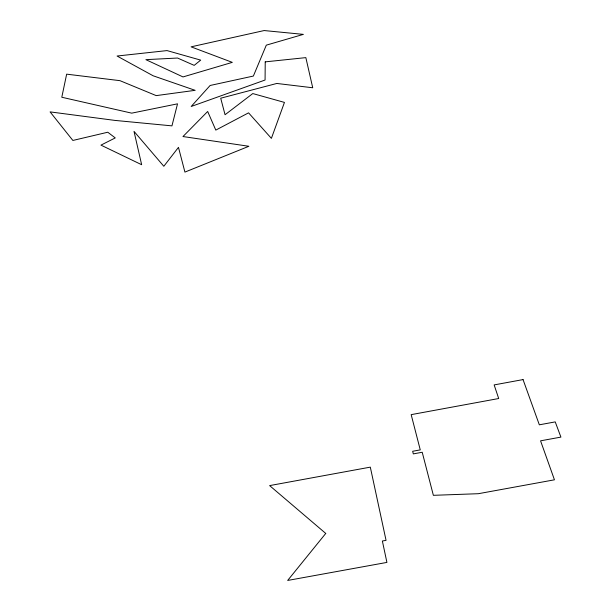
<?xml version="1.0" encoding="UTF-8"?>
<svg xmlns="http://www.w3.org/2000/svg" width="611" height="611" viewBox="0 0 611 611"><rect width="100%" height="100%" fill="white"/><g stroke="black" fill="none" stroke-linecap="round" stroke-linejoin="round"><path stroke-width="0.92" d="M265.227 61.864L265.075 80.026L191.167 106.49L210.131 85.471L253.374 76.054L266.304 45.153L303.369 34.376L264.166 30.55L191.083 46.841L232.31 62.368L183.01 76.933L145.869 59.649L177.549 58.03L194.191 65.369L200.691 60.122L167.04 50.591L117.068 56.029L153.147 75.787L195.153 90.329L156.217 95.614L119.97 80.667L66.652 74.16L61.795 97.248L131.716 113.15L177.526 103.832L171.951 125.866L114.914 120.405L50.087 111.882L72.869 140.454L107.773 132.228L115.258 137.918L100.952 145.12L141.653 164.718L134.008 131.365L163.817 166.276L178.473 147.358L184.919 172.096L248.883 146.281L182.972 136.543L207.671 111.477L215.805 130.105L248.562 112.844L271.391 138.361L284.451 102.411L252.778 93.559L225.054 114.738L220.708 98.211L276.821 83.455L312.733 87.77L305.844 57.625L265.227 61.864M325.747 533.434L287.666 580.45L386.916 562.41L382.371 541.018L386.053 540.345L370.312 467.14L269.627 485.6L325.747 533.434M523.047 379.591L494.146 384.915L498.698 398.525L411.172 414.64L420.261 449.879L412.662 451.277L413.319 453.889L422.216 452.255L433.367 495.322L478.36 493.703L554.452 479.811L540.559 440.829L560.913 437.102L555.231 421.896L539.33 424.813L523.047 379.591"/></g></svg>
